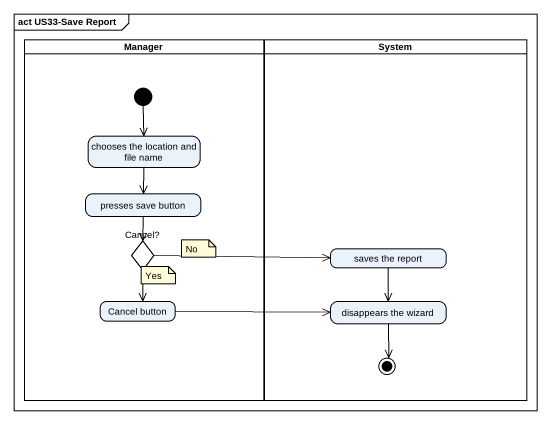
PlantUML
@startuml
mainframe act US33-Save Report
hide empty description
state Manager <<partition>> {
  state "chooses the location and file name" as chooses_the_location_and
  state "presses save button" as presses_save_button
  state "Cancel?" as Cancel <<choice>>
  state "Cancel button" as Cancel_button
  [*] --> chooses_the_location_and
}
state System <<partition>> {
  state "saves the report" as saves_the_report
  state "disappears the wizard" as disappears_the_wizard
  disappears_the_wizard --> [*]
}
chooses_the_location_and --> presses_save_button
presses_save_button --> Cancel
Cancel -right-> saves_the_report
Cancel --> Cancel_button
saves_the_report --> disappears_the_wizard
Cancel_button -right-> disappears_the_wizard
note as N1
  Yes
end note
note as N2
  No
end note
@enduml
